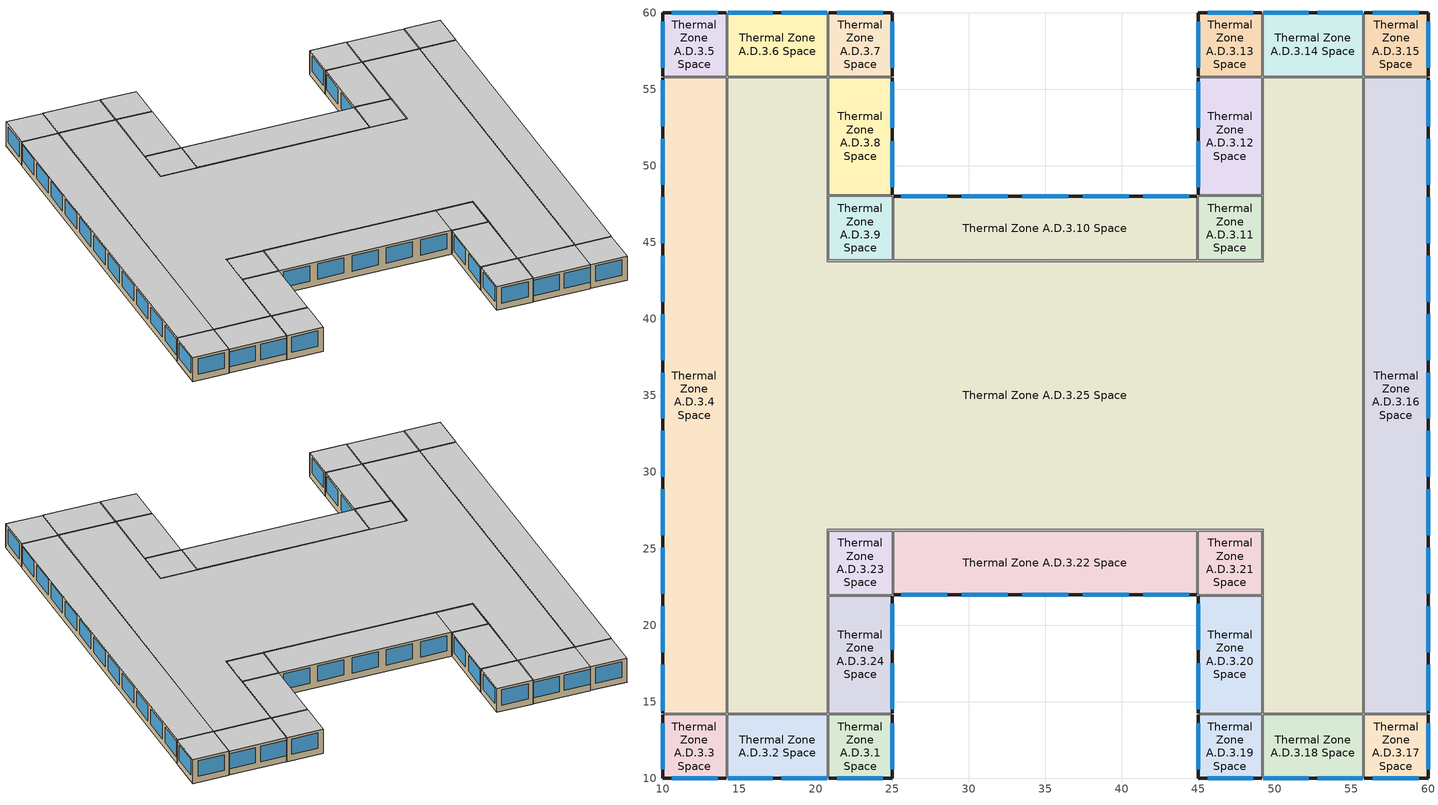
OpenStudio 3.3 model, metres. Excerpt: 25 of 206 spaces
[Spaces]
Thermal Zone A.D.3.7 Space
 floor to Ceiling Void Zone A.D.2.7 Space (FLOOR-Int_4"LWConcrete): 25,60 25,55.85 20.85,55.85 20.85,60 z16
 wall outside (Wall NonRes MetBldg CZ4 ASHRAE90.1-2016): 25,55.85 25,60 20.85,60 z16:19
 wall to Thermal Zone A.D.3.6 Space (Wall-Int_MtlStudGyp-4" / 100mm): 20.85,60 20.85,55.85 z16:19
 wall to Thermal Zone A.D.3.8 Space (Wall-Int_MtlStudGyp-4" / 100mm): 20.85,55.85 25,55.85 z16:19
 window (VertFen NonRes MetalFixed CZ4 ASHRAE90.1-2016): 24.4,60 21.4,60 / 25,56.4 25,59.4 z16.78:18.7
 ceiling to Ceiling Void Zone A.D.3.7 Space (Ceiling-Acoustic Tile (0.75")): 25,55.85 25,60 20.85,60 20.85,55.85 z19
Thermal Zone A.D.3.11 Space
 floor to Ceiling Void Zone A.D.2.11 Space (FLOOR-Int_4"LWConcrete): 49.15,48 49.15,43.85 45,43.85 45,48 z16
 wall to Thermal Zone A.D.3.25 Space (Wall-Int_MtlStudGyp-4" / 100mm): 45,43.85 49.15,43.85 49.15,48 z16:19
 wall to Thermal Zone A.D.3.12 Space (Wall-Int_MtlStudGyp-4" / 100mm): 49.15,48 45,48 z16:19
 wall to Thermal Zone A.D.3.10 Space (Wall-Int_MtlStudGyp-4" / 100mm): 45,48 45,43.85 z16:19
 ceiling to Ceiling Void Zone A.D.3.11 Space (Ceiling-Acoustic Tile (0.75")): 49.15,43.85 49.15,48 45,48 45,43.85 z19
Thermal Zone A.D.3.19 Space
 floor to Ceiling Void Zone A.D.2.19 Space (FLOOR-Int_4"LWConcrete): 49.15,14.15 49.15,10 45,10 45,14.15 z16
 wall outside (Wall NonRes MetBldg CZ4 ASHRAE90.1-2016): 45,14.15 45,10 49.15,10 z16:19
 wall to Thermal Zone A.D.3.20 Space (Wall-Int_MtlStudGyp-4" / 100mm): 49.15,14.15 45,14.15 z16:19
 wall to Thermal Zone A.D.3.18 Space (Wall-Int_MtlStudGyp-4" / 100mm): 49.15,10 49.15,14.15 z16:19
 window (VertFen NonRes MetalFixed CZ4 ASHRAE90.1-2016): 45,13.6 45,10.6 / 45.6,10 48.6,10 z16.78:18.7
 ceiling to Ceiling Void Zone A.D.3.19 Space (Ceiling-Acoustic Tile (0.75")): 49.15,10 49.15,14.15 45,14.15 45,10 z19
Thermal Zone A.D.3.22 Space
 floor to Ceiling Void Zone A.D.2.22 Space (FLOOR-Int_4"LWConcrete): 44.9,26.15 44.9,22 25.1,22 25.1,26.15 z16
 wall outside (Wall NonRes MetBldg CZ4 ASHRAE90.1-2016): 25.1,22 44.9,22 z16:19
 wall to Thermal Zone A.D.3.23 Space (Wall-Int_MtlStudGyp-4" / 100mm): 25.1,26.15 25.1,22 z16:19
 wall to Thermal Zone A.D.3.25 Space (Wall-Int_MtlStudGyp-4" / 100mm): 44.9,26.15 25.1,26.15 z16:19
 wall to Thermal Zone A.D.3.21 Space (Wall-Int_MtlStudGyp-4" / 100mm): 44.9,22 44.9,26.15 z16:19
 window (VertFen NonRes MetalFixed CZ4 ASHRAE90.1-2016): 25.6,22 28.6,22 / 29.55,22 32.55,22 / 33.5,22 36.5,22 / 37.45,22 40.45,22 / 41.4,22 44.4,22 z16.78:18.7
 ceiling to Ceiling Void Zone A.D.3.22 Space (Ceiling-Acoustic Tile (0.75")): 44.9,22 44.9,26.15 25.1,26.15 25.1,22 z19
Thermal Zone A.D.3.12 Space
 floor to Ceiling Void Zone A.D.2.12 Space (FLOOR-Int_4"LWConcrete): 49.15,55.75 49.15,48.1 45,48.1 45,55.75 z16
 wall outside (Wall NonRes MetBldg CZ4 ASHRAE90.1-2016): 45,55.75 45,48.1 z16:19
 wall to Thermal Zone A.D.3.25 Space (Wall-Int_MtlStudGyp-4" / 100mm): 49.15,48.1 49.15,55.75 z16:19
 wall to Thermal Zone A.D.3.13 Space (Wall-Int_MtlStudGyp-4" / 100mm): 49.15,55.75 45,55.75 z16:19
 window (VertFen NonRes MetalFixed CZ4 ASHRAE90.1-2016): 45,55.5 45,52.5 / 45,51.6 45,48.6 z16.78:18.7
 ceiling to Ceiling Void Zone A.D.3.12 Space (Ceiling-Acoustic Tile (0.75")): 49.15,48.1 49.15,55.75 45,55.75 45,48.1 z19
Thermal Zone A.D.3.8 Space
 floor to Ceiling Void Zone A.D.2.8 Space (FLOOR-Int_4"LWConcrete): 25,55.75 25,48.1 20.85,48.1 20.85,55.75 z16
 wall outside (Wall NonRes MetBldg CZ4 ASHRAE90.1-2016): 25,48.1 25,55.75 z16:19
 wall to Thermal Zone A.D.3.25 Space (Wall-Int_MtlStudGyp-4" / 100mm): 20.85,55.75 20.85,48.1 z16:19
 wall to Thermal Zone A.D.3.9 Space (Wall-Int_MtlStudGyp-4" / 100mm): 20.85,48.1 25,48.1 z16:19
 window (VertFen NonRes MetalFixed CZ4 ASHRAE90.1-2016): 25,48.6 25,51.6 / 25,52.5 25,55.5 z16.78:18.7
 ceiling to Ceiling Void Zone A.D.3.8 Space (Ceiling-Acoustic Tile (0.75")): 25,48.1 25,55.75 20.85,55.75 20.85,48.1 z19
Thermal Zone A.D.3.14 Space
 floor to Ceiling Void Zone A.D.2.14 Space (FLOOR-Int_4"LWConcrete): 55.75,60 55.75,55.85 49.25,55.85 49.25,60 z16
 wall outside (Wall NonRes MetBldg CZ4 ASHRAE90.1-2016): 55.75,60 49.25,60 z16:19
 wall to Thermal Zone A.D.3.25 Space (Wall-Int_MtlStudGyp-4" / 100mm): 49.25,55.85 55.75,55.85 z16:19
 wall to Thermal Zone A.D.3.13 Space (Wall-Int_MtlStudGyp-4" / 100mm): 49.25,60 49.25,55.85 z16:19
 wall to Thermal Zone A.D.3.15 Space (Wall-Int_MtlStudGyp-4" / 100mm): 55.75,55.85 55.75,60 z16:19
 window (VertFen NonRes MetalFixed CZ4 ASHRAE90.1-2016): 55.75,60 52.8,60 / 52.2,60 49.25,60 z16.78:18.7
 ceiling to Ceiling Void Zone A.D.3.14 Space (Ceiling-Acoustic Tile (0.75")): 55.75,55.85 55.75,60 49.25,60 49.25,55.85 z19
Thermal Zone A.D.3.25 Space
 floor to Ceiling Void Zone A.D.2.25 Space (FLOOR-Int_4"LWConcrete): 55.75,55.75 55.75,14.25 49.25,14.25 49.25,26.25 20.75,26.25 20.75,14.25 14.25,14.25 14.25,55.75 20.75,55.75 20.75,43.75 49.25,43.75 49.25,55.75 z16
 wall adiabatic (Wall-Int_MtlStudGyp-4" / 100mm): 20.85,43.75 20.75,43.75 20.75,48.1 / 45,43.75 44.9,43.75 / 25.1,43.75 25,43.75 / 49.25,48.1 49.25,48 / 49.25,43.85 49.25,43.75 49.15,43.75 / 25,26.25 25.1,26.25 / 44.9,26.25 45,26.25 / 49.15,26.25 49.25,26.25 49.25,21.9 / 20.75,21.9 20.75,22 / 20.75,26.15 20.75,26.25 20.85,26.25 z16:19
 wall to Thermal Zone A.D.3.2 Space (Wall-Int_MtlStudGyp-4" / 100mm): 14.25,14.25 20.75,14.25 z16:19
 wall to Thermal Zone A.D.3.4 Space (Wall-Int_MtlStudGyp-4" / 100mm): 14.25,55.75 14.25,14.25 z16:19
 wall to Thermal Zone A.D.3.6 Space (Wall-Int_MtlStudGyp-4" / 100mm): 20.75,55.75 14.25,55.75 z16:19
 wall to Thermal Zone A.D.3.9 Space (Wall-Int_MtlStudGyp-4" / 100mm): 20.75,43.85 20.75,48 / 25,43.75 20.85,43.75 z16:19
 wall to Thermal Zone A.D.3.10 Space (Wall-Int_MtlStudGyp-4" / 100mm): 44.9,43.75 25.1,43.75 z16:19
 wall to Thermal Zone A.D.3.16 Space (Wall-Int_MtlStudGyp-4" / 100mm): 55.75,14.25 55.75,55.75 z16:19
 wall to Thermal Zone A.D.3.18 Space (Wall-Int_MtlStudGyp-4" / 100mm): 49.25,14.25 55.75,14.25 z16:19
 wall to Thermal Zone A.D.3.20 Space (Wall-Int_MtlStudGyp-4" / 100mm): 49.25,21.9 49.25,14.25 z16:19
 wall to Thermal Zone A.D.3.21 Space (Wall-Int_MtlStudGyp-4" / 100mm): 49.25,26.15 49.25,22 / 45,26.25 49.15,26.25 z16:19
 wall to Thermal Zone A.D.3.23 Space (Wall-Int_MtlStudGyp-4" / 100mm): 20.85,26.25 25,26.25 / 20.75,22 20.75,26.15 z16:19
 wall to Thermal Zone A.D.3.24 Space (Wall-Int_MtlStudGyp-4" / 100mm): 20.75,14.25 20.75,21.9 z16:19
 ceiling to Ceiling Void Zone A.D.3.25 Space (Ceiling-Acoustic Tile (0.75")): 55.75,14.25 55.75,55.75 49.25,55.75 49.25,43.75 20.75,43.75 20.75,55.75 14.25,55.75 14.25,14.25 20.75,14.25 20.75,26.25 49.25,26.25 49.25,14.25 z19
Thermal Zone A.D.3.13 Space
 floor to Ceiling Void Zone A.D.2.13 Space (FLOOR-Int_4"LWConcrete): 49.15,60 49.15,55.85 45,55.85 45,60 z16
 wall outside (Wall NonRes MetBldg CZ4 ASHRAE90.1-2016): 49.15,60 45,60 45,55.85 z16:19
 window (VertFen NonRes MetalFixed CZ4 ASHRAE90.1-2016): 48.6,60 45.6,60 / 45,59.4 45,56.4 z16.78:18.7
 ceiling to Ceiling Void Zone A.D.3.13 Space (Ceiling-Acoustic Tile (0.75")): 49.15,55.85 49.15,60 45,60 45,55.85 z19
Thermal Zone A.D.3.24 Space
 floor to Ceiling Void Zone A.D.2.24 Space (FLOOR-Int_4"LWConcrete): 25,21.9 25,14.25 20.85,14.25 20.85,21.9 z16
 wall outside (Wall NonRes MetBldg CZ4 ASHRAE90.1-2016): 25,14.25 25,21.9 z16:19
 wall to Thermal Zone A.D.3.1 Space (Wall-Int_MtlStudGyp-4" / 100mm): 20.85,14.25 25,14.25 z16:19
 wall to Thermal Zone A.D.3.23 Space (Wall-Int_MtlStudGyp-4" / 100mm): 25,21.9 20.85,21.9 z16:19
 window (VertFen NonRes MetalFixed CZ4 ASHRAE90.1-2016): 25,18.4 25,21.4 / 25,14.5 25,17.5 z16.78:18.7
 ceiling to Ceiling Void Zone A.D.3.24 Space (Ceiling-Acoustic Tile (0.75")): 25,14.25 25,21.9 20.85,21.9 20.85,14.25 z19
Thermal Zone A.D.3.4 Space
 floor to Ceiling Void Zone A.D.2.4 Space (FLOOR-Int_4"LWConcrete): 14.15,55.75 14.15,14.25 10,14.25 10,55.75 z16
 wall outside (Wall NonRes MetBldg CZ4 ASHRAE90.1-2016): 10,55.75 10,14.25 z16:19
 wall to Thermal Zone A.D.3.3 Space (Wall-Int_MtlStudGyp-4" / 100mm): 10,14.25 14.15,14.25 z16:19
 wall to Thermal Zone A.D.3.5 Space (Wall-Int_MtlStudGyp-4" / 100mm): 14.15,55.75 10,55.75 z16:19
 window (VertFen NonRes MetalFixed CZ4 ASHRAE90.1-2016): 10,21.23 10,18.23 / 10,55.58 10,52.58 / 10,51.77 10,48.77 / 10,47.95 10,44.95 / 10,44.13 10,41.13 / 10,40.32 10,37.32 / 10,36.5 10,33.5 / 10,32.68 10,29.68 / 10,28.87 10,25.87 / 10,25.05 10,22.05 / 10,17.42 10,14.42 z16.78:18.7
 ceiling to Ceiling Void Zone A.D.3.4 Space (Ceiling-Acoustic Tile (0.75")): 14.15,14.25 14.15,55.75 10,55.75 10,14.25 z19
Thermal Zone A.D.3.1 Space
 floor to Ceiling Void Zone A.D.2.1 Space (FLOOR-Int_4"LWConcrete): 25,14.15 25,10 20.85,10 20.85,14.15 z16
 wall outside (Wall NonRes MetBldg CZ4 ASHRAE90.1-2016): 20.85,10 25,10 25,14.15 z16:19
 wall to Thermal Zone A.D.3.2 Space (Wall-Int_MtlStudGyp-4" / 100mm): 20.85,14.15 20.85,10 z16:19
 window (VertFen NonRes MetalFixed CZ4 ASHRAE90.1-2016): 21.4,10 24.4,10 / 25,10.6 25,13.6 z16.78:18.7
 ceiling to Ceiling Void Zone A.D.3.1 Space (Ceiling-Acoustic Tile (0.75")): 25,10 25,14.15 20.85,14.15 20.85,10 z19
Thermal Zone A.D.3.2 Space
 floor to Ceiling Void Zone A.D.2.2 Space (FLOOR-Int_4"LWConcrete): 20.75,14.15 20.75,10 14.25,10 14.25,14.15 z16
 wall outside (Wall NonRes MetBldg CZ4 ASHRAE90.1-2016): 14.25,10 20.75,10 z16:19
 wall to Thermal Zone A.D.3.3 Space (Wall-Int_MtlStudGyp-4" / 100mm): 14.25,14.15 14.25,10 z16:19
 window (VertFen NonRes MetalFixed CZ4 ASHRAE90.1-2016): 14.25,10 17.2,10 / 17.8,10 20.75,10 z16.78:18.7
 ceiling to Ceiling Void Zone A.D.3.2 Space (Ceiling-Acoustic Tile (0.75")): 20.75,10 20.75,14.15 14.25,14.15 14.25,10 z19
Thermal Zone A.D.3.3 Space
 floor to Ceiling Void Zone A.D.2.3 Space (FLOOR-Int_4"LWConcrete): 14.15,14.15 14.15,10 10,10 10,14.15 z16
 wall outside (Wall NonRes MetBldg CZ4 ASHRAE90.1-2016): 10,14.15 10,10 14.15,10 z16:19
 window (VertFen NonRes MetalFixed CZ4 ASHRAE90.1-2016): 10.6,10 13.6,10 / 10,13.6 10,10.6 z16.78:18.7
 ceiling to Ceiling Void Zone A.D.3.3 Space (Ceiling-Acoustic Tile (0.75")): 10,10 14.15,10 14.15,14.15 10,14.15 z19
Thermal Zone A.D.3.5 Space
 floor to Ceiling Void Zone A.D.2.5 Space (FLOOR-Int_4"LWConcrete): 14.15,60 14.15,55.85 10,55.85 10,60 z16
 wall outside (Wall NonRes MetBldg CZ4 ASHRAE90.1-2016): 14.15,60 10,60 10,55.85 z16:19
 wall to Thermal Zone A.D.3.6 Space (Wall-Int_MtlStudGyp-4" / 100mm): 14.15,55.85 14.15,60 z16:19
 window (VertFen NonRes MetalFixed CZ4 ASHRAE90.1-2016): 13.6,60 10.6,60 / 10,59.4 10,56.4 z16.78:18.7
 ceiling to Ceiling Void Zone A.D.3.5 Space (Ceiling-Acoustic Tile (0.75")): 14.15,55.85 14.15,60 10,60 10,55.85 z19
Thermal Zone A.D.3.6 Space
 floor to Ceiling Void Zone A.D.2.6 Space (FLOOR-Int_4"LWConcrete): 20.75,60 20.75,55.85 14.25,55.85 14.25,60 z16
 wall outside (Wall NonRes MetBldg CZ4 ASHRAE90.1-2016): 20.75,60 14.25,60 z16:19
 window (VertFen NonRes MetalFixed CZ4 ASHRAE90.1-2016): 20.75,60 17.8,60 / 17.2,60 14.25,60 z16.78:18.7
 ceiling to Ceiling Void Zone A.D.3.6 Space (Ceiling-Acoustic Tile (0.75")): 20.75,55.85 20.75,60 14.25,60 14.25,55.85 z19
Thermal Zone A.D.3.9 Space
 floor to Ceiling Void Zone A.D.2.9 Space (FLOOR-Int_4"LWConcrete): 25,48 25,43.85 20.85,43.85 20.85,48 z16
 wall to Thermal Zone A.D.3.10 Space (Wall-Int_MtlStudGyp-4" / 100mm): 25,43.85 25,48 z16:19
 ceiling to Ceiling Void Zone A.D.3.9 Space (Ceiling-Acoustic Tile (0.75")): 25,43.85 25,48 20.85,48 20.85,43.85 z19
Thermal Zone A.D.3.10 Space
 floor to Ceiling Void Zone A.D.2.10 Space (FLOOR-Int_4"LWConcrete): 44.9,48 44.9,43.85 25.1,43.85 25.1,48 z16
 wall outside (Wall NonRes MetBldg CZ4 ASHRAE90.1-2016): 44.9,48 25.1,48 z16:19
 window (VertFen NonRes MetalFixed CZ4 ASHRAE90.1-2016): 44.4,48 41.4,48 / 40.45,48 37.45,48 / 36.5,48 33.5,48 / 32.55,48 29.55,48 / 28.6,48 25.6,48 z16.78:18.7
 ceiling to Ceiling Void Zone A.D.3.10 Space (Ceiling-Acoustic Tile (0.75")): 44.9,43.85 44.9,48 25.1,48 25.1,43.85 z19
Thermal Zone A.D.3.15 Space
 floor to Ceiling Void Zone A.D.2.15 Space (FLOOR-Int_4"LWConcrete): 60,60 60,55.85 55.85,55.85 55.85,60 z16
 wall outside (Wall NonRes MetBldg CZ4 ASHRAE90.1-2016): 60,55.85 60,60 55.85,60 z16:19
 wall to Thermal Zone A.D.3.16 Space (Wall-Int_MtlStudGyp-4" / 100mm): 55.85,55.85 60,55.85 z16:19
 window (VertFen NonRes MetalFixed CZ4 ASHRAE90.1-2016): 60,56.4 60,59.4 / 59.4,60 56.4,60 z16.78:18.7
 ceiling to Ceiling Void Zone A.D.3.15 Space (Ceiling-Acoustic Tile (0.75")): 60,55.85 60,60 55.85,60 55.85,55.85 z19
Thermal Zone A.D.3.16 Space
 floor to Ceiling Void Zone A.D.2.16 Space (FLOOR-Int_4"LWConcrete): 60,55.75 60,14.25 55.85,14.25 55.85,55.75 z16
 wall outside (Wall NonRes MetBldg CZ4 ASHRAE90.1-2016): 60,14.25 60,55.75 z16:19
 wall to Thermal Zone A.D.3.17 Space (Wall-Int_MtlStudGyp-4" / 100mm): 55.85,14.25 60,14.25 z16:19
 window (VertFen NonRes MetalFixed CZ4 ASHRAE90.1-2016): 60,14.42 60,17.42 / 60,18.23 60,21.23 / 60,22.05 60,25.05 / 60,25.87 60,28.87 / 60,29.68 60,32.68 / 60,33.5 60,36.5 / 60,37.32 60,40.32 / 60,41.13 60,44.13 / 60,44.95 60,47.95 / 60,48.77 60,51.77 / 60,52.58 60,55.58 z16.78:18.7
 ceiling to Ceiling Void Zone A.D.3.16 Space (Ceiling-Acoustic Tile (0.75")): 60,14.25 60,55.75 55.85,55.75 55.85,14.25 z19
Thermal Zone A.D.3.17 Space
 floor to Ceiling Void Zone A.D.2.17 Space (FLOOR-Int_4"LWConcrete): 60,14.15 60,10 55.85,10 55.85,14.15 z16
 wall outside (Wall NonRes MetBldg CZ4 ASHRAE90.1-2016): 55.85,10 60,10 60,14.15 z16:19
 wall to Thermal Zone A.D.3.18 Space (Wall-Int_MtlStudGyp-4" / 100mm): 55.85,14.15 55.85,10 z16:19
 window (VertFen NonRes MetalFixed CZ4 ASHRAE90.1-2016): 56.4,10 59.4,10 / 60,10.6 60,13.6 z16.78:18.7
 ceiling to Ceiling Void Zone A.D.3.17 Space (Ceiling-Acoustic Tile (0.75")): 60,10 60,14.15 55.85,14.15 55.85,10 z19
Thermal Zone A.D.3.18 Space
 floor to Ceiling Void Zone A.D.2.18 Space (FLOOR-Int_4"LWConcrete): 55.75,14.15 55.75,10 49.25,10 49.25,14.15 z16
 wall outside (Wall NonRes MetBldg CZ4 ASHRAE90.1-2016): 49.25,10 55.75,10 z16:19
 window (VertFen NonRes MetalFixed CZ4 ASHRAE90.1-2016): 49.25,10 52.2,10 / 52.8,10 55.75,10 z16.78:18.7
 ceiling to Ceiling Void Zone A.D.3.18 Space (Ceiling-Acoustic Tile (0.75")): 55.75,10 55.75,14.15 49.25,14.15 49.25,10 z19
Thermal Zone A.D.3.20 Space
 floor to Ceiling Void Zone A.D.2.20 Space (FLOOR-Int_4"LWConcrete): 49.15,21.9 49.15,14.25 45,14.25 45,21.9 z16
 wall outside (Wall NonRes MetBldg CZ4 ASHRAE90.1-2016): 45,21.9 45,14.25 z16:19
 wall to Thermal Zone A.D.3.21 Space (Wall-Int_MtlStudGyp-4" / 100mm): 49.15,21.9 45,21.9 z16:19
 window (VertFen NonRes MetalFixed CZ4 ASHRAE90.1-2016): 45,21.4 45,18.4 / 45,17.5 45,14.5 z16.78:18.7
 ceiling to Ceiling Void Zone A.D.3.20 Space (Ceiling-Acoustic Tile (0.75")): 49.15,14.25 49.15,21.9 45,21.9 45,14.25 z19
Thermal Zone A.D.3.21 Space
 floor to Ceiling Void Zone A.D.2.21 Space (FLOOR-Int_4"LWConcrete): 49.15,26.15 49.15,22 45,22 45,26.15 z16
 ceiling to Ceiling Void Zone A.D.3.21 Space (Ceiling-Acoustic Tile (0.75")): 49.15,22 49.15,26.15 45,26.15 45,22 z19
Thermal Zone A.D.3.23 Space
 floor to Ceiling Void Zone A.D.2.23 Space (FLOOR-Int_4"LWConcrete): 25,26.15 25,22 20.85,22 20.85,26.15 z16
 ceiling to Ceiling Void Zone A.D.3.23 Space (Ceiling-Acoustic Tile (0.75")): 25,22 25,26.15 20.85,26.15 20.85,22 z19
[Building]
Building (A): North Axis {deg}=0
[Site]
Site 1
[ClimateZones]
Climate Zone Institution Name 1=ASHRAE; Climate Zone Document Name 1=ANSI/ASHRAE Standard 169; Climate Zone Document Year 1=2006; Climate Zone Institution Name 2=CEC; Climate Zone Document Name 2=California Climate Zone Descriptions; Climate Zone Document Year 2=1995
[Construction]
Ceiling-Acoustic Tile (0.75"): INT-FINISH_AcousticTile [.75 in][1.905 cm]
VertFen NonRes MetalFixed CZ4 ASHRAE90.1-2016: Glazing NonRes MetalFixed CZ4 ASHRAE90.1-2016 [.236 in][.6 cm]
Wall NonRes MetBldg CZ4 ASHRAE90.1-2016: F08 Metal surface [.059 in][.15 cm], COMNET-Framing/Insulation-Wall Metal Framing w/ R-0 [3 in][7.62 cm], Continuous insulation R-15.8 [.95 in][2.413 cm], Gypsum or plaster board [.5 in][1.27 cm]
Wall-Int_MtlStudGyp-4" / 100mm: INT-FINISH_GypsumBoard [.5 in][1.27 cm], FRAME-INSUL_MetalStudsBattInsulation [3 in][7.62 cm], INT-FINISH_GypsumBoard [.5 in][1.27 cm]
FLOOR-Int_4"LWConcrete: CONCRT_Concrete_LW [4 in][10.16 cm]
[Material]
Name | Roughness | Thickness {m} | Conductivity {W/m-K} | Density {kg/m3} | Specific Heat {J/kg-K} | Thermal Absorptance | Solar Absorptance | Visible Absorptance
INT-FINISH_AcousticTile [.75 in][1.905 cm] | Smooth | 0.01905 | 0.06 | 368.424 | 585.76 | 0.9 | 0.7 | 0.7
F08 Metal surface [.059 in][.15 cm] | Smooth | 0.0014986 | 45.2803 | 7824.05 | 502.08 | 0.9 | 0.7 | 0.7
Gypsum or plaster board [.5 in][1.27 cm] | MediumSmooth | 0.0127 | 0.579796 | 799.961 | 1087.84 | 0.9 | 0.7 | 0.7
INT-FINISH_GypsumBoard [.5 in][1.27 cm] | MediumSmooth | 0.0127 | 0.155736 | 799.962 | 836.8 | 0.9 | 0.7 | 0.7
FRAME-INSUL_MetalStudsBattInsulation [3 in][7.62 cm] | MediumSmooth | 0.0762 | 0.0966327 | 600.051 | 920.48 | 0.5 | 0.3 | 0.3
CONCRT_Concrete_LW [4 in][10.16 cm] | Rough | 0.1016 | 0.529316 | 1280.03 | 836.8 | 0.8 | 0.65 | 0.65
[Material:NoMass] Roughness=MediumRough; Thermal Absorptance=0.9; Solar Absorptance=0.7; Visible Absorptance=0.7
Name | Thermal Resistance {m2-K/W}
COMNET-Framing/Insulation-Wall Metal Framing w/ R-0 [3 in][7.62 cm] | 0.107427
Continuous insulation R-15.8 [.95 in][2.413 cm] | 2.64341
[WindowMaterial:SimpleGlazingSystem]
Glazing NonRes MetalFixed CZ4 ASHRAE90.1-2016 [.236 in][.6 cm]: U-Factor {W/m2-K}=2.15774; Solar Heat Gain Coefficient=0.36; Visible Transmittance=0.396
[ThermalZone] Multiplier=1; Ceiling Height {m}=3; Use Ideal Air Loads=No
Name | Volume {m3} | Thermostat
Thermal Zone A.D.3.7 | 51.6476 | Bldg-Office Dual setpoint
Thermal Zone A.D.3.11 | 51.64758 | Bldg-Office Dual setpoint 6
Thermal Zone A.D.3.19 | 51.6476 | Bldg-Office Dual setpoint 10
Thermal Zone A.D.3.16 | 516.556 | Bldg-Office Dual setpoint 12
Thermal Zone A.D.3.22 | 246.423 | Bldg-Office Dual setpoint 15
Thermal Zone A.D.3.12 | 95.1943 | Bldg-Office Dual setpoint 31
Thermal Zone A.D.3.8 | 95.1942 | Bldg-Office Dual setpoint 41
Thermal Zone A.D.3.14 | 80.8895 | Bldg-Office Dual setpoint 43
Thermal Zone A.D.3.25 | 3114.24 | Bldg-Office Dual setpoint 45
Thermal Zone A.D.3.13 | 51.6476 | Bldg-Office Dual setpoint 59
Thermal Zone A.D.3.24 | 95.1942 | Bldg-Office Dual setpoint 61
Thermal Zone A.D.3.4 | 516.556 | Bldg-Office Dual setpoint 63
Thermal Zone A.D.3.1 | 51.6476 | Bldg-Office Dual setpoint 64
Thermal Zone A.D.3.2 | 80.8894 | Bldg-Office Dual setpoint 65
Thermal Zone A.D.3.3 | 51.6476 | Bldg-Office Dual setpoint 66
Thermal Zone A.D.3.5 | 51.64758 | Bldg-Office Dual setpoint 67
Thermal Zone A.D.3.6 | 80.8895 | Bldg-Office Dual setpoint 68
Thermal Zone A.D.3.9 | 51.64758 | Bldg-Office Dual setpoint 69
Thermal Zone A.D.3.10 | 246.423 | Bldg-Office Dual setpoint 70
Thermal Zone A.D.3.15 | 51.6476 | Bldg-Office Dual setpoint 71
Thermal Zone A.D.3.17 | 51.6476 | Bldg-Office Dual setpoint 72
Thermal Zone A.D.3.18 | 80.8894 | Bldg-Office Dual setpoint 73
Thermal Zone A.D.3.20 | 95.1943 | Bldg-Office Dual setpoint 74
Thermal Zone A.D.3.21 | 51.6476 | Bldg-Office Dual setpoint 75
Thermal Zone A.D.3.23 | 51.6476 | Bldg-Office Dual setpoint 76
[Space] Space Type=Zone Group (Office)-2; Part of Total Floor Area=Yes
Name | Thermal Zone | Design Specification Outdoor Air Object
Thermal Zone A.D.3.7 Space | Thermal Zone A.D.3.7 | Office Buildings-Office space ASHRAE62.1-2016 56
Thermal Zone A.D.3.11 Space | Thermal Zone A.D.3.11 | Office Buildings-Office space ASHRAE62.1-2016 60
Thermal Zone A.D.3.19 Space | Thermal Zone A.D.3.19 | Office Buildings-Office space ASHRAE62.1-2016 68
Thermal Zone A.D.3.16 Space | Thermal Zone A.D.3.16 | Office Buildings-Office space ASHRAE62.1-2016 65
Thermal Zone A.D.3.22 Space | Thermal Zone A.D.3.22 | Office Buildings-Office space ASHRAE62.1-2016 71
Thermal Zone A.D.3.12 Space | Thermal Zone A.D.3.12 | Office Buildings-Office space ASHRAE62.1-2016 61
Thermal Zone A.D.3.8 Space | Thermal Zone A.D.3.8 | Office Buildings-Office space ASHRAE62.1-2016 57
Thermal Zone A.D.3.14 Space | Thermal Zone A.D.3.14 | Office Buildings-Office space ASHRAE62.1-2016 63
Thermal Zone A.D.3.25 Space | Thermal Zone A.D.3.25 | Office Buildings-Office space ASHRAE62.1-2016 74
Thermal Zone A.D.3.13 Space | Thermal Zone A.D.3.13 | Office Buildings-Office space ASHRAE62.1-2016 62
Thermal Zone A.D.3.24 Space | Thermal Zone A.D.3.24 | Office Buildings-Office space ASHRAE62.1-2016 73
Thermal Zone A.D.3.4 Space | Thermal Zone A.D.3.4 | Office Buildings-Office space ASHRAE62.1-2016 53
Thermal Zone A.D.3.1 Space | Thermal Zone A.D.3.1 | Office Buildings-Office space ASHRAE62.1-2016 50
Thermal Zone A.D.3.2 Space | Thermal Zone A.D.3.2 | Office Buildings-Office space ASHRAE62.1-2016 51
Thermal Zone A.D.3.3 Space | Thermal Zone A.D.3.3 | Office Buildings-Office space ASHRAE62.1-2016 52
Thermal Zone A.D.3.5 Space | Thermal Zone A.D.3.5 | Office Buildings-Office space ASHRAE62.1-2016 54
Thermal Zone A.D.3.6 Space | Thermal Zone A.D.3.6 | Office Buildings-Office space ASHRAE62.1-2016 55
Thermal Zone A.D.3.9 Space | Thermal Zone A.D.3.9 | Office Buildings-Office space ASHRAE62.1-2016 58
Thermal Zone A.D.3.10 Space | Thermal Zone A.D.3.10 | Office Buildings-Office space ASHRAE62.1-2016 59
Thermal Zone A.D.3.15 Space | Thermal Zone A.D.3.15 | Office Buildings-Office space ASHRAE62.1-2016 64
Thermal Zone A.D.3.17 Space | Thermal Zone A.D.3.17 | Office Buildings-Office space ASHRAE62.1-2016 66
Thermal Zone A.D.3.18 Space | Thermal Zone A.D.3.18 | Office Buildings-Office space ASHRAE62.1-2016 67
Thermal Zone A.D.3.20 Space | Thermal Zone A.D.3.20 | Office Buildings-Office space ASHRAE62.1-2016 69
Thermal Zone A.D.3.21 Space | Thermal Zone A.D.3.21 | Office Buildings-Office space ASHRAE62.1-2016 70
Thermal Zone A.D.3.23 Space | Thermal Zone A.D.3.23 | Office Buildings-Office space ASHRAE62.1-2016 72
[ThermostatSetpoint:DualSetpoint] Heating Setpoint Temperature Schedule=COMNET C-5 Office-HtgSetPt Sched; Cooling Setpoint Temperature Schedule=COMNET C-5 Office-ClgSetPt Sched; Temperature Difference Between Cutout And Setpoint {deltaC}=0
Bldg-Office Dual setpoint; Bldg-Office Dual setpoint 6; Bldg-Office Dual setpoint 10; Bldg-Office Dual setpoint 12; Bldg-Office Dual setpoint 15; Bldg-Office Dual setpoint 31; Bldg-Office Dual setpoint 41; Bldg-Office Dual setpoint 43; Bldg-Office Dual setpoint 45; Bldg-Office Dual setpoint 59; Bldg-Office Dual setpoint 61; Bldg-Office Dual setpoint 63; Bldg-Office Dual setpoint 64; Bldg-Office Dual setpoint 65; Bldg-Office Dual setpoint 66; Bldg-Office Dual setpoint 67; Bldg-Office Dual setpoint 68; Bldg-Office Dual setpoint 69; Bldg-Office Dual setpoint 70; Bldg-Office Dual setpoint 71; Bldg-Office Dual setpoint 72; Bldg-Office Dual setpoint 73; Bldg-Office Dual setpoint 74; Bldg-Office Dual setpoint 75; Bldg-Office Dual setpoint 76
[Lights:Definition]
Zone Group (Office)-2|Bldg-Office Lights ASHRAE90.1-2016 Definition: Design Level Calculation Method=Watts/Area; Watts per Space Floor Area {W/m2}=10.7639; Fraction Radiant=0; Fraction Visible=0; Return Air Fraction=0; Return Air Fraction Calculated from Plenum Temperature=No; Return Air Fraction Function of Plenum Temperature Coefficient 1=0; Return Air Fraction Function of Plenum Temperature Coefficient 2 {1/K}=0
[Lights]
Zone Group (Office)-2|Bldg-Office Lights ASHRAE90.1-2016: Lights Definition=Zone Group (Office)-2|Bldg-Office Lights ASHRAE90.1-2016 Definition; Space or SpaceType=Zone Group (Office)-2; Schedule=COMNET C-5 Office-Lights Sched; Fraction Replaceable=0
[SpaceType]
Zone Group (Office)-2
[People:Definition]
Zone Group (Office)-2|Bldg-Office Occupancy ASHRAE90.1-2016 Definition: Number of People Calculation Method=Area/Person; Space Floor Area per Person {m2/person}=18.5806; Fraction Radiant=0.3; Sensible Heat Fraction=0.555556; Carbon Dioxide Generation Rate {m3/s-W}=3.82e-08; Enable ASHRAE 55 Comfort Warnings=No; Mean Radiant Temperature Calculation Type=ZoneAveraged
[People]
Zone Group (Office)-2|Bldg-Office Occupancy ASHRAE90.1-2016: People Definition=Zone Group (Office)-2|Bldg-Office Occupancy ASHRAE90.1-2016 Definition; Space or SpaceType=Zone Group (Office)-2; Number of People Schedule=COMNET C-5 Office-Occupancy Sched; Activity Level Schedule=Office ActivityLevel Schedule Name; Multiplier=1
[ElectricEquipment:Definition]
Zone Group (Office)-2|Bldg-Office Receptacle ASHRAE90.1-2016 Definition: Design Level Calculation Method=Watts/Area; Watts per Space Floor Area {W/m2}=8.07293; Fraction Latent=0; Fraction Radiant=0; Fraction Lost=0
[ElectricEquipment]
Zone Group (Office)-2|Bldg-Office Receptacle ASHRAE90.1-2016: Electric Equipment Definition=Zone Group (Office)-2|Bldg-Office Receptacle ASHRAE90.1-2016 Definition; Space or SpaceType=Zone Group (Office)-2; Schedule=COMNET C-5 Office-Receptacle Sched
[SpaceInfiltration:DesignFlowRate]
ZoneGroup(Office)-2|Bldg-OfficeInfiltrationASHRAE90.1-2016: Space or SpaceType=Zone Group (Office)-2; Schedule=COMNET C-5 Office-Infiltration Sched; Design Flow Rate Calculation Method=Flow/Area; Flow per Space Floor Area {m3/s-m2}=0.0004572; Constant Term Coefficient=1; Temperature Term Coefficient=0; Velocity Term Coefficient=0; Velocity Squared Term Coefficient=0
[DesignSpecification:OutdoorAir] Outdoor Air Method=Sum; Outdoor Air Flow per Person {m3/s-person}=0.00235974; Outdoor Air Flow per Floor Area {m3/s-m2}=0.0003048; Outdoor Air Flow Rate {m3/s}=0
Office Buildings-Office space ASHRAE62.1-2016 50; Office Buildings-Office space ASHRAE62.1-2016 51; Office Buildings-Office space ASHRAE62.1-2016 52; Office Buildings-Office space ASHRAE62.1-2016 53; Office Buildings-Office space ASHRAE62.1-2016 54; Office Buildings-Office space ASHRAE62.1-2016 55; Office Buildings-Office space ASHRAE62.1-2016 56; Office Buildings-Office space ASHRAE62.1-2016 57; Office Buildings-Office space ASHRAE62.1-2016 58; Office Buildings-Office space ASHRAE62.1-2016 59; Office Buildings-Office space ASHRAE62.1-2016 60; Office Buildings-Office space ASHRAE62.1-2016 61; Office Buildings-Office space ASHRAE62.1-2016 62; Office Buildings-Office space ASHRAE62.1-2016 63; Office Buildings-Office space ASHRAE62.1-2016 64; Office Buildings-Office space ASHRAE62.1-2016 65; Office Buildings-Office space ASHRAE62.1-2016 66; Office Buildings-Office space ASHRAE62.1-2016 67; Office Buildings-Office space ASHRAE62.1-2016 68; Office Buildings-Office space ASHRAE62.1-2016 69; Office Buildings-Office space ASHRAE62.1-2016 70; Office Buildings-Office space ASHRAE62.1-2016 71; Office Buildings-Office space ASHRAE62.1-2016 72; Office Buildings-Office space ASHRAE62.1-2016 73; Office Buildings-Office space ASHRAE62.1-2016 74
[Schedule:Year]
COMNET C-5 Office-HtgSetPt Sched: 12, 31, COMNET C-5 Office-HtgSetPt Week
COMNET C-5 Office-ClgSetPt Sched: 12, 31, COMNET C-5 Office-ClgSetPt Week
COMNET C-5 Office-Occupancy Sched: 12, 31, COMNET C-5 Office-Occupancy Week
Office ActivityLevel Schedule Name: 12, 31, Office ActivityLevel Week
COMNET C-5 Office-Lights Sched: 12, 31, COMNET C-5 Office-Lights Week
COMNET C-5 Office-Receptacle Sched: 12, 31, COMNET C-5 Office-Receptacle Week
COMNET C-5 Office-Infiltration Sched: 12, 31, COMNET C-5 Office-Infiltration Week
[Schedule:Week]
COMNET C-5 Office-HtgSetPt Week: COMNET C-5 Office-HtgSetPt Sun, COMNET C-5 Office-HtgSetPt WD, COMNET C-5 Office-HtgSetPt WD, COMNET C-5 Office-HtgSetPt WD, COMNET C-5 Office-HtgSetPt WD, COMNET C-5 Office-HtgSetPt WD, COMNET C-5 Office-HtgSetPt Sat, COMNET C-5 Office-HtgSetPt Sun, COMNET C-5 Office-HtgSetPt Sun, COMNET C-5 Office-HtgSetPt WD, COMNET C-5 Office-HtgSetPt Sun, COMNET C-5 Office-HtgSetPt Sun
COMNET C-5 Office-ClgSetPt Week: COMNET C-5 Office-ClgSetPt Sun, COMNET C-5 Office-ClgSetPt WD, COMNET C-5 Office-ClgSetPt WD, COMNET C-5 Office-ClgSetPt WD, COMNET C-5 Office-ClgSetPt WD, COMNET C-5 Office-ClgSetPt WD, COMNET C-5 Office-ClgSetPt Sat, COMNET C-5 Office-ClgSetPt Sun, COMNET C-5 Office-ClgSetPt WD, COMNET C-5 Office-ClgSetPt Sun, COMNET C-5 Office-ClgSetPt Sun, COMNET C-5 Office-ClgSetPt Sun
COMNET C-5 Office-Infiltration Week: COMNET C-5 Office-Infiltration Sun, COMNET C-5 Office-Infiltration WD, COMNET C-5 Office-Infiltration WD, COMNET C-5 Office-Infiltration WD, COMNET C-5 Office-Infiltration WD, COMNET C-5 Office-Infiltration WD, COMNET C-5 Office-Infiltration Sat, COMNET C-5 Office-Infiltration Sun, COMNET C-5 Office-Infiltration WD, COMNET C-5 Office-Infiltration Sun, COMNET C-5 Office-Infiltration Sun, COMNET C-5 Office-Infiltration Sun
COMNET C-5 Office-Occupancy Week: COMNET C-5 Office-Occupancy Sun, COMNET C-5 Office-Occupancy WD, COMNET C-5 Office-Occupancy WD, COMNET C-5 Office-Occupancy WD, COMNET C-5 Office-Occupancy WD, COMNET C-5 Office-Occupancy WD, COMNET C-5 Office-Occupancy Sat, COMNET C-5 Office-Occupancy Sun, COMNET C-5 Office-Occupancy WD, COMNET C-5 Office-Occupancy Sun, COMNET C-5 Office-Occupancy Sun, COMNET C-5 Office-Occupancy Sun
Office ActivityLevel Week: Office ActivityLevel Sun, Office ActivityLevel WD, Office ActivityLevel WD, Office ActivityLevel WD, Office ActivityLevel WD, Office ActivityLevel WD, Office ActivityLevel Sat, Office ActivityLevel Sun, Office ActivityLevel WD, Office ActivityLevel Sun, Office ActivityLevel Sun, Office ActivityLevel Sun
COMNET C-5 Office-Lights Week: COMNET C-5 Office-Lights Sun, COMNET C-5 Office-Lights WD, COMNET C-5 Office-Lights WD, COMNET C-5 Office-Lights WD, COMNET C-5 Office-Lights WD, COMNET C-5 Office-Lights WD, COMNET C-5 Office-Lights Sat, COMNET C-5 Office-Lights Sun, COMNET C-5 Office-Lights WD, COMNET C-5 Office-Lights Sun, COMNET C-5 Office-Lights Sun, COMNET C-5 Office-Lights Sun
COMNET C-5 Office-Receptacle Week: COMNET C-5 Office-Receptacle Sun, COMNET C-5 Office-Receptacle WD, COMNET C-5 Office-Receptacle WD, COMNET C-5 Office-Receptacle WD, COMNET C-5 Office-Receptacle WD, COMNET C-5 Office-Receptacle WD, COMNET C-5 Office-Receptacle Sat, COMNET C-5 Office-Receptacle Sun, COMNET C-5 Office-Receptacle WD, COMNET C-5 Office-Receptacle Sun, COMNET C-5 Office-Receptacle Sun, COMNET C-5 Office-Receptacle Sun
[Schedule:Day]
COMNET C-5 Office-HtgSetPt Sun: 24, 0, 15.5556
COMNET C-5 Office-HtgSetPt WD: 5, 0, 15.5556, 6, 0, 17.7778, 7, 0, 19.4444, 22, 0, 21.1111, 24, 0, 15.5556
COMNET C-5 Office-HtgSetPt Sat: 5, 0, 15.5556, 6, 0, 17.7778, 7, 0, 19.4444, 17, 0, 21.1111, 24, 0, 15.5556
COMNET C-5 Office-ClgSetPt Sun: 24, 0, 26.6667
COMNET C-5 Office-ClgSetPt WD: 5, 0, 26.6667, 6, 0, 25.5556, 7, 0, 25, 22, 0, 23.8889, 24, 0, 26.6667
COMNET C-5 Office-ClgSetPt Sat: 5, 0, 26.6667, 6, 0, 25.5556, 7, 0, 25, 17, 0, 23.8889, 24, 0, 26.6667
COMNET C-5 Office-Infiltration Sun: 24, 0, 1
COMNET C-5 Office-Infiltration WD: 6, 0, 1, 22, 0, 0.25, 24, 0, 1
COMNET C-5 Office-Infiltration Sat: 6, 0, 1, 18, 0, 0.25, 24, 0, 1
COMNET C-5 Office-Occupancy Sat: 6, 0, 0, 8, 0, 0.1, 13, 0, 0.3, 17, 0, 0.1, 19, 0, 0.05, 24, 0, 0
COMNET C-5 Office-Occupancy Sun: 6, 0, 0, 18, 0, 0.05, 24, 0, 0
COMNET C-5 Office-Occupancy WD: 6, 0, 0, 7, 0, 0.1, 8, 0, 0.2, 13, 0, 0.5, 17, 0, 0.95, 18, 0, 0.3, 22, 0, 0.1, 24, 0, 0.05
Office ActivityLevel Sun; Office ActivityLevel WD; Office ActivityLevel Sat: 24, 0, 120
COMNET C-5 Office-Lights Sun: 24, 0, 0.05
COMNET C-5 Office-Lights WD: 5, 0, 0.05, 7, 0, 0.1, 8, 0, 0.3, 17, 0, 0.9, 18, 0, 0.5, 20, 0, 0.3, 22, 0, 0.2, 23, 0, 0.1, 24, 0, 0.05
COMNET C-5 Office-Lights Sat: 6, 0, 0.05, 8, 0, 0.1, 13, 0, 0.3, 17, 0, 0.15, 24, 0, 0.05
COMNET C-5 Office-Receptacle Sun: 24, 0, 0.3
COMNET C-5 Office-Receptacle WD: 8, 0, 0.4, 13, 0, 0.8, 17, 0, 0.9, 18, 0, 0.5, 24, 0, 0.4
COMNET C-5 Office-Receptacle Sat: 6, 0, 0.3, 8, 0, 0.4, 13, 0, 0.5, 17, 0, 0.35, 24, 0, 0.3
